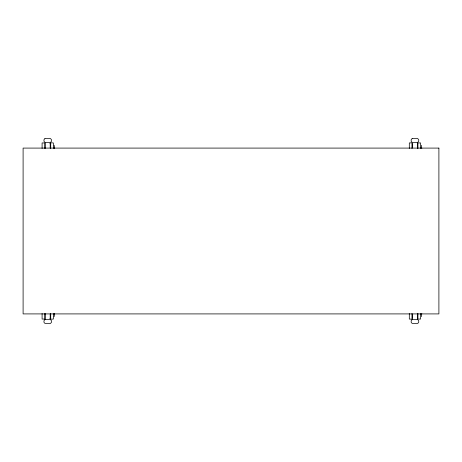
<?xml version="1.0" encoding="UTF-8"?>
<svg xmlns="http://www.w3.org/2000/svg" width="462" height="462" viewBox="0 0 462 462"><rect width="100%" height="100%" fill="white"/><g stroke="black" fill="none" stroke-linecap="round" stroke-linejoin="round"><path stroke-width="0.69" d="M54.158 316.666L54.58 313.438M421.373 316.666L421.794 313.438M412.705 143.353L412.485 147.915M49.781 318.711L50.196 318.266L50.196 314.085M49.781 143.289L50.196 143.734L50.196 147.915M412.664 318.636L412.485 314.085M421.373 145.334L421.794 148.562M54.158 145.334L54.58 148.562M420.587 148.464L420.587 142.937L417.931 142.937L417.931 148.464M420.587 313.536L420.587 319.063L417.931 319.063L417.931 313.536M417.417 142.931L417.417 148.458M417.417 313.542L417.417 319.069M411.965 148.464L411.965 142.81L409.309 142.937L409.309 148.464M411.965 313.536L411.965 319.19L409.309 319.063L409.309 313.536M53.373 148.464L53.373 142.937L50.716 142.81L50.716 148.464M53.373 313.536L53.373 319.063L50.716 319.19L50.716 313.536M45.264 142.931L45.264 148.458M45.264 313.542L45.264 319.069M44.745 148.464L44.745 142.937L42.094 142.937L42.094 148.464M44.745 313.536L44.745 319.063L42.094 319.063L42.094 313.536M44.889 138.617L43.954 139.749L43.954 141.222L44.889 142.354L49.469 142.654L50.572 142.354L51.507 141.222L51.507 139.749L50.572 138.617L49.469 138.317L44.889 138.617M44.889 319.646L43.954 320.778L43.954 322.251L44.889 323.383L49.469 323.683L50.572 323.383L51.507 322.251L51.507 320.778L50.572 319.646L49.469 319.346L44.889 319.646M412.11 138.617L411.174 139.749L411.174 141.222L412.11 142.354L416.684 142.654L417.792 142.354L418.728 141.222L418.728 139.749L417.792 138.617L416.684 138.317L412.11 138.617M412.11 319.646L411.174 320.778L411.174 322.251L412.11 323.383L416.684 323.683L417.792 323.383L418.728 322.251L418.728 320.778L417.792 319.646L416.684 319.346L412.11 319.646M438.9 148.088L23.1 148.088L23.1 313.912L438.9 313.912L438.9 148.088"/></g></svg>
